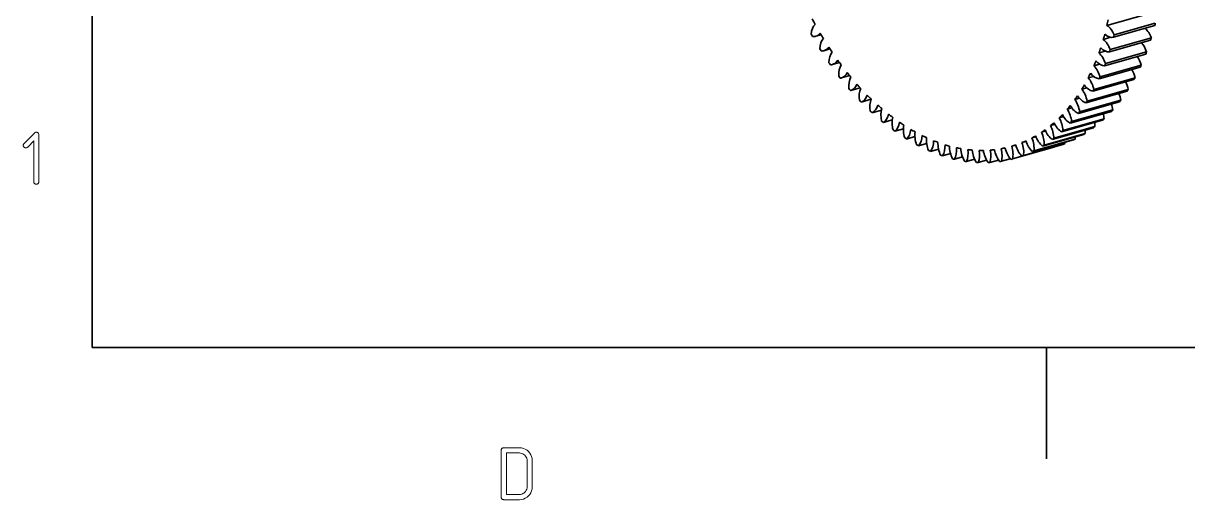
# Model space of a CAD drawing. Extents: x 0 to 297, y 0 to 210.
# Drawn here: x 5.3 to 83.8, y -0.2 to 31.8 of the extents above; entities that cross this region are included whole.
import ezdxf

# ---------------------------------------------------------------- set-up
doc = ezdxf.new("R2010")
doc.units = 0

msp = doc.modelspace()

# ---------------------------------------------------------------- linework, layer by layer
at = {"color": 7, "lineweight": 35}
for p, q in [((10, 200), (10, 10)), ((10, 10), (287, 10))]:
    msp.add_line(p, q, dxfattribs=at)
at = {"color": 7, "lineweight": 35, "ltscale": 0.072034}
for p, q in [((81.138, 32.487), (78.366, 31.701)), ((81.589, 31.682), (78.817, 30.895)), ((81.628, 31.84), (78.856, 31.053)), ((81.313, 30.702), (78.541, 29.915)), ((81.36, 30.853), (78.588, 30.067)), ((81.041, 29.911), (78.269, 29.125)), ((80.987, 29.767), (78.215, 28.981)), ((80.612, 28.882), (77.84, 28.095)), ((80.674, 29.018), (77.902, 28.231)), ((80.191, 28.05), (77.419, 27.263)), ((80.26, 28.177), (77.489, 27.39)), ((79.725, 27.274), (76.953, 26.487)), ((79.802, 27.392), (77.03, 26.605)), ((78.667, 25.906), (75.895, 25.119)), ((78.756, 26.004), (75.984, 25.218)), ((79.217, 26.558), (76.445, 25.772)), ((79.299, 26.667), (76.527, 25.88)), ((78.08, 25.32), (75.308, 24.533)), ((78.175, 25.408), (75.403, 24.621)), ((76.801, 24.356), (74.029, 23.569)), ((76.906, 24.421), (74.135, 23.635)), ((77.457, 24.802), (74.685, 24.016)), ((77.557, 24.879), (74.785, 24.093)), ((75.403, 23.683), (72.631, 22.896)), ((75.516, 23.725), (72.745, 22.938)), ((76.115, 23.982), (73.344, 23.195)), ((76.225, 24.036), (73.453, 23.249)), ((74.783, 23.489), (72.011, 22.703))]:
    msp.add_line(p, q, dxfattribs=at)
at = {"color": 7, "lineweight": 35, "ltscale": 0.009065}
msp.add_line((59.107, 31.067), (58.758, 30.968), dxfattribs=at)
at = {"color": 7, "lineweight": 35, "ltscale": 0.013262}
msp.add_line((78.632, 30.896), (78.121, 30.751), dxfattribs=at)
at = {"color": 7, "lineweight": 35, "ltscale": 0.010682}
msp.add_line((59.706, 30.109), (59.295, 29.993), dxfattribs=at)
at = {"color": 7, "lineweight": 35, "ltscale": 0.011249}
msp.add_line((78.261, 29.965), (77.829, 29.843), dxfattribs=at)
at = {"color": 7, "lineweight": 35, "ltscale": 0.01242}
msp.add_line((60.346, 29.192), (59.868, 29.056), dxfattribs=at)
at = {"color": 7, "lineweight": 35, "ltscale": 0.010066}
msp.add_line((77.876, 29.089), (77.489, 28.98), dxfattribs=at)
at = {"color": 7, "lineweight": 35, "ltscale": 0.014302}
msp.add_line((61.025, 28.32), (60.474, 28.164), dxfattribs=at)
at = {"color": 7, "lineweight": 35, "ltscale": 0.00925}
msp.add_line((77.46, 28.267), (77.105, 28.166), dxfattribs=at)
at = {"color": 7, "lineweight": 35, "ltscale": 0.01637}
msp.add_line((61.741, 27.498), (61.111, 27.319), dxfattribs=at)
at = {"color": 7, "lineweight": 35, "ltscale": 0.008648}
msp.add_line((77.009, 27.499), (76.677, 27.405), dxfattribs=at)
at = {"color": 7, "lineweight": 35, "ltscale": 0.017461}
msp.add_line((62.475, 26.724), (61.804, 26.533), dxfattribs=at)
at = {"color": 7, "lineweight": 35, "ltscale": 0.00819}
msp.add_line((76.522, 26.789), (76.207, 26.7), dxfattribs=at)
at = {"color": 7, "lineweight": 35, "ltscale": 0.016345}
msp.add_line((63.172, 25.993), (62.543, 25.814), dxfattribs=at)
at = {"color": 7, "lineweight": 35, "ltscale": 0.007836}
msp.add_line((76, 26.14), (75.698, 26.054), dxfattribs=at)
at = {"color": 7, "lineweight": 35, "ltscale": 0.015551}
msp.add_line((63.901, 25.328), (63.303, 25.158), dxfattribs=at)
at = {"color": 7, "lineweight": 35, "ltscale": 0.007564}
msp.add_line((75.443, 25.553), (75.152, 25.47), dxfattribs=at)
at = {"color": 7, "lineweight": 35, "ltscale": 0.014976}
msp.add_line((64.656, 24.731), (64.079, 24.567), dxfattribs=at)
at = {"color": 7, "lineweight": 35, "ltscale": 0.007204}
msp.add_line((74.234, 24.578), (73.957, 24.499), dxfattribs=at)
at = {"color": 7, "lineweight": 35, "ltscale": 0.007356}
msp.add_line((74.854, 25.032), (74.57, 24.951), dxfattribs=at)
at = {"color": 7, "lineweight": 35, "ltscale": 0.014568}
msp.add_line((65.43, 24.205), (64.869, 24.046), dxfattribs=at)
at = {"color": 7, "lineweight": 35, "ltscale": 0.014295}
msp.add_line((66.22, 23.751), (65.67, 23.595), dxfattribs=at)
at = {"color": 7, "lineweight": 35, "ltscale": 0.007026}
msp.add_line((72.22, 23.638), (71.949, 23.561), dxfattribs=at)
at = {"color": 7, "lineweight": 35, "ltscale": 0.007043}
msp.add_line((72.915, 23.879), (72.644, 23.802), dxfattribs=at)
at = {"color": 7, "lineweight": 35, "ltscale": 0.007101}
msp.add_line((73.587, 24.193), (73.314, 24.115), dxfattribs=at)
at = {"color": 7, "lineweight": 35, "ltscale": 0.01414}
msp.add_line((67.02, 23.371), (66.476, 23.216), dxfattribs=at)
at = {"color": 7, "lineweight": 35, "ltscale": 0.014093}
msp.add_line((67.828, 23.066), (67.286, 22.912), dxfattribs=at)
at = {"color": 7, "lineweight": 35, "ltscale": 0.014152}
msp.add_line((68.64, 22.839), (68.095, 22.684), dxfattribs=at)
at = {"color": 7, "lineweight": 35, "ltscale": 0.01432}
msp.add_line((69.452, 22.689), (68.901, 22.533), dxfattribs=at)
at = {"color": 7, "lineweight": 35, "ltscale": 0.014606}
msp.add_line((70.26, 22.618), (69.698, 22.459), dxfattribs=at)
at = {"color": 7, "lineweight": 35, "ltscale": 0.015032}
msp.add_line((71.063, 22.627), (70.485, 22.463), dxfattribs=at)
at = {"color": 7, "lineweight": 35, "ltscale": 0.015627}
msp.add_line((71.858, 22.715), (71.257, 22.544), dxfattribs=at)
at = {"color": 7, "lineweight": 35, "ltscale": 0.1875}
msp.add_line((74.3, 10), (74.3, 2.5), dxfattribs=at)
at = {"color": 255, "lineweight": 13}
for points in [[(5.401, 23.749), (5.392, 23.739), (5.383, 23.729), (5.375, 23.718), (5.368, 23.707), (5.362, 23.695), (5.357, 23.682), (5.353, 23.669), (5.35, 23.655), (5.348, 23.641), (5.348, 23.626), (5.35, 23.597), (5.356, 23.57), (5.367, 23.545), (5.381, 23.522), (5.399, 23.501), (5.419, 23.484), (5.443, 23.47), (5.468, 23.459), (5.495, 23.452), (5.524, 23.45), (5.538, 23.451), (5.553, 23.453), (5.567, 23.456), (5.581, 23.46), (5.595, 23.466), (5.608, 23.472), (5.62, 23.479), (5.631, 23.487), (5.642, 23.495), (5.651, 23.504), (6.048, 23.925), (6.048, 21.179), (6.05, 21.15), (6.056, 21.123), (6.067, 21.097), (6.081, 21.074), (6.099, 21.054), (6.119, 21.036), (6.143, 21.022), (6.168, 21.011), (6.195, 21.005), (6.224, 21.002), (6.253, 21.005), (6.28, 21.011), (6.305, 21.022), (6.328, 21.036), (6.349, 21.054), (6.366, 21.074), (6.38, 21.097), (6.391, 21.123), (6.398, 21.15), (6.4, 21.179), (6.4, 24.326), (6.398, 24.355), (6.391, 24.382), (6.38, 24.407), (6.366, 24.431), (6.349, 24.451), (6.328, 24.469), (6.305, 24.483), (6.28, 24.494), (6.253, 24.5), (6.224, 24.502), (6.209, 24.502), (6.195, 24.5), (6.181, 24.497), (6.168, 24.493), (6.155, 24.488), (6.143, 24.482), (6.132, 24.475), (6.121, 24.467), (6.111, 24.458), (6.101, 24.449)], [(37.548, -0.071), (37.55, -0.1), (37.556, -0.127), (37.567, -0.153), (37.581, -0.176), (37.599, -0.196), (37.619, -0.214), (37.643, -0.228), (37.668, -0.239), (37.695, -0.245), (37.724, -0.248), (38.776, -0.248), (38.917, -0.236), (39.051, -0.203), (39.176, -0.15), (39.29, -0.079), (39.392, 0.009), (39.479, 0.111), (39.55, 0.226), (39.603, 0.351), (39.636, 0.486), (39.648, 0.629), (39.648, 2.376), (39.636, 2.519), (39.603, 2.653), (39.55, 2.779), (39.479, 2.894), (39.392, 2.996), (39.29, 3.084), (39.176, 3.155), (39.051, 3.208), (38.917, 3.241), (38.776, 3.252), (37.724, 3.252), (37.695, 3.25), (37.668, 3.244), (37.643, 3.233), (37.619, 3.219), (37.599, 3.201), (37.581, 3.181), (37.567, 3.157), (37.556, 3.132), (37.55, 3.105), (37.548, 3.076)], [(38.776, 2.9), (38.861, 2.893), (38.942, 2.874), (39.017, 2.842), (39.085, 2.8), (39.146, 2.748), (39.199, 2.687), (39.241, 2.619), (39.273, 2.543), (39.293, 2.462), (39.3, 2.376), (39.3, 0.629), (39.293, 0.542), (39.273, 0.461), (39.241, 0.385), (39.199, 0.316), (39.146, 0.254), (39.085, 0.202), (39.017, 0.159), (38.942, 0.127), (38.861, 0.107), (38.776, 0.1), (37.9, 0.1), (37.9, 2.9)]]:
    msp.add_lwpolyline(points, close=True, dxfattribs=at)
at = {"color": 7, "lineweight": 35}
for centre, major_axis, start_param, end_param in [((59.264, 30.676), (0.341, -1.203), 3.440322, 4.164783), ((67.171, 40.234), (4.735, -16.685), 5.030606, 5.055934), ((67.171, 40.234), (4.735, -16.685), 0.863862, 0.88919), ((78.162, 30.618), (0.341, -1.203), 1.755012, 2.479474), ((80.636, 30.495), (0.341, -1.203), 1.688874, 2.353641), ((69.943, 41.02), (-4.965, 17.497), 3.979847, 3.990251), ((67.171, 40.234), (-4.965, 17.497), 1.929545, 1.939948), ((58.417, 32.171), (0.341, -1.203), 5.987895, 6.283111), ((58.417, 32.171), (0.341, -1.203), 6.283111, 6.712357), ((59.856, 29.763), (0.341, -1.203), 3.50646, 4.230922), ((67.171, 40.234), (4.735, -16.685), 5.096744, 5.122073), ((67.171, 40.234), (4.735, -16.685), 0.797723, 0.823051), ((77.864, 29.708), (0.341, -1.203), 1.688874, 2.413335), ((78.529, 32.11), (0.341, -1.203), 5.490624, 6.215086), ((67.171, 40.234), (-4.965, 17.497), 3.979847, 3.990251), ((69.943, 41.02), (-4.965, 17.497), 3.913708, 3.924112), ((67.171, 40.234), (-4.965, 17.497), 1.995683, 2.006087), ((58.954, 31.195), (0.341, -1.203), 6.054034, 6.283252), ((58.954, 31.195), (0.341, -1.203), 0.000067, 0.49531), ((67.171, 40.234), (4.735, -16.685), 5.162883, 5.188211), ((60.479, 28.896), (0.341, -1.203), 3.572599, 4.297061), ((67.171, 40.234), (4.735, -16.685), 0.731584, 0.756912), ((77.519, 28.844), (0.341, -1.203), 1.622735, 2.347196), ((78.306, 31.136), (0.341, -1.203), 5.424485, 6.148947), ((67.171, 40.234), (-4.965, 17.497), 3.913708, 3.924112), ((80.29, 29.631), (0.341, -1.203), 1.622735, 2.215787), ((69.943, 41.02), (-4.965, 17.497), 3.84757, 3.857973), ((67.171, 40.234), (-4.965, 17.497), 2.061822, 2.072226), ((59.527, 30.259), (0.341, -1.203), 6.120173, 6.283143), ((59.527, 30.259), (0.341, -1.203), 6.283143, 6.844634), ((67.171, 40.234), (4.735, -16.685), 5.229022, 5.25435), ((67.171, 40.234), (4.735, -16.685), 0.665445, 0.690774), ((78.034, 30.203), (0.341, -1.203), 5.358347, 6.082808), ((67.171, 40.234), (-4.965, 17.497), 3.84757, 3.857973), ((79.9, 28.816), (0.341, -1.203), 1.556596, 2.088004), ((61.132, 28.079), (0.341, -1.203), 3.638738, 4.3632), ((67.171, 40.234), (-4.965, 17.497), 2.127961, 2.138365), ((60.133, 29.366), (0.341, -1.203), 6.28316, 6.910773), ((67.171, 40.234), (4.735, -16.685), 5.295161, 5.320489), ((67.171, 40.234), (4.735, -16.685), 0.599307, 0.624635), ((77.714, 29.313), (0.341, -1.203), 5.292208, 6.016669), ((77.128, 28.03), (0.341, -1.203), 1.556596, 2.281058), ((79.466, 28.056), (0.341, -1.203), 1.490457, 1.966609), ((69.943, 41.02), (-4.965, 17.497), 3.781431, 3.791835), ((60.133, 29.366), (0.341, -1.203), 6.186311, 6.28316), ((61.812, 27.314), (0.341, -1.203), 3.704877, 4.429338), ((60.77, 28.521), (0.341, -1.203), 0.000082, 0.693727), ((67.171, 40.234), (4.735, -16.685), 5.3613, 5.386628), ((67.171, 40.234), (4.735, -16.685), 0.533168, 0.558496), ((77.348, 28.471), (0.341, -1.203), 5.226069, 5.950531), ((76.694, 27.269), (0.341, -1.203), 1.490457, 2.214919), ((67.171, 40.234), (-4.965, 17.497), 3.781431, 3.791835), ((78.99, 27.351), (0.341, -1.203), 1.424318, 1.84936), ((69.943, 41.02), (-4.965, 17.497), 3.715292, 3.725696), ((67.171, 40.234), (-4.965, 17.497), 2.1941, 2.204504), ((60.77, 28.521), (0.341, -1.203), 6.25245, 6.283267), ((62.514, 26.607), (0.341, -1.203), 3.771016, 4.495477), ((61.435, 27.727), (0.341, -1.203), 0.035404, 0.759865), ((67.171, 40.234), (4.735, -16.685), 5.427438, 5.452767), ((63.237, 25.958), (0.341, -1.203), 3.837154, 4.561616), ((67.171, 40.234), (4.735, -16.685), 0.467029, 0.492357), ((75.703, 25.921), (0.341, -1.203), 1.35818, 2.082641), ((76.938, 27.68), (0.341, -1.203), 5.15993, 5.884392), ((76.218, 26.565), (0.341, -1.203), 1.424318, 2.14878), ((67.171, 40.234), (-4.965, 17.497), 3.715292, 3.725696), ((78.475, 26.707), (0.341, -1.203), 1.35818, 1.734718), ((69.943, 41.02), (-4.965, 17.497), 3.649153, 3.659557), ((67.171, 40.234), (-4.965, 17.497), 2.260239, 2.270642), ((67.171, 40.234), (-4.965, 17.497), 2.326377, 2.336781), ((62.125, 26.988), (0.341, -1.203), 0.101543, 0.826004), ((67.171, 40.234), (4.735, -16.685), 5.493577, 5.518905), ((63.978, 25.373), (0.341, -1.203), 3.903293, 4.627755), ((67.171, 40.234), (4.735, -16.685), 0.40089, 0.426218), ((75.151, 25.339), (0.341, -1.203), 1.292041, 2.016503), ((76.485, 26.945), (0.341, -1.203), 5.093791, 5.818253), ((67.171, 40.234), (-4.965, 17.497), 3.649153, 3.659557), ((69.943, 41.02), (-4.965, 17.497), 3.516876, 3.527279), ((77.923, 26.125), (0.341, -1.203), 1.292041, 1.62142), ((69.943, 41.02), (-4.965, 17.497), 3.583014, 3.593418), ((67.171, 40.234), (-4.965, 17.497), 2.392516, 2.40292), ((62.838, 26.307), (0.341, -1.203), 0.167681, 0.892143), ((67.171, 40.234), (4.735, -16.685), 5.559716, 5.585044), ((64.732, 24.852), (0.341, -1.203), 3.969432, 4.693894), ((63.569, 25.687), (0.341, -1.203), 0.23382, 0.958282), ((67.171, 40.234), (4.735, -16.685), 5.625855, 5.651183), ((67.171, 40.234), (4.735, -16.685), 0.268613, 0.293941), ((75.459, 25.65), (0.341, -1.203), 4.961514, 5.685975), ((67.171, 40.234), (4.735, -16.685), 0.334751, 0.36008), ((74.563, 24.822), (0.341, -1.203), 1.225902, 1.950364), ((75.991, 26.267), (0.341, -1.203), 5.027653, 5.752114), ((67.171, 40.234), (-4.965, 17.497), 3.516876, 3.527279), ((67.171, 40.234), (-4.965, 17.497), 3.583014, 3.593418), ((76.715, 25.159), (0.341, -1.203), 1.159763, 1.395416), ((69.943, 41.02), (-4.965, 17.497), 3.450737, 3.461141), ((77.335, 25.609), (0.341, -1.203), 1.225902, 1.508724), ((67.171, 40.234), (-4.965, 17.497), 2.458655, 2.469059), ((65.497, 24.398), (0.341, -1.203), 4.035571, 4.760032), ((64.316, 25.13), (0.341, -1.203), 0.299959, 1.024421), ((67.171, 40.234), (4.735, -16.685), 5.691994, 5.717322), ((66.269, 24.014), (0.341, -1.203), 4.101709, 4.826171), ((67.171, 40.234), (4.735, -16.685), 0.202474, 0.227802), ((73.294, 23.993), (0.341, -1.203), 1.093624, 1.818086), ((74.89, 25.098), (0.341, -1.203), 4.895375, 5.619837), ((73.944, 24.373), (0.341, -1.203), 1.159763, 1.884225), ((67.171, 40.234), (-4.965, 17.497), 3.450737, 3.461141), ((69.943, 41.02), (-4.965, 17.497), 3.318459, 3.328863), ((76.066, 24.779), (0.341, -1.203), 1.093624, 1.28057), ((69.943, 41.02), (-4.965, 17.497), 3.384598, 3.395002), ((67.171, 40.234), (-4.965, 17.497), 2.524794, 2.535198), ((67.171, 40.234), (-4.965, 17.497), 2.590932, 2.601336), ((65.075, 24.639), (0.341, -1.203), 0.366098, 1.090559), ((67.171, 40.234), (4.735, -16.685), 5.758132, 5.783461), ((67.045, 23.701), (0.341, -1.203), 4.167848, 4.89231), ((65.844, 24.217), (0.341, -1.203), 0.432237, 1.156698), ((67.171, 40.234), (4.735, -16.685), 5.824271, 5.849599), ((67.822, 23.46), (0.341, -1.203), 4.233987, 4.958449), ((66.618, 23.864), (0.341, -1.203), 0.498375, 1.222837), ((67.171, 40.234), (4.735, -16.685), 5.89041, 5.915738), ((68.596, 23.292), (0.341, -1.203), 4.300126, 5.024588), ((67.171, 40.234), (4.735, -16.685), 0.004057, 0.029386), ((71.197, 23.284), (0.341, -1.203), 0.895208, 1.61967), ((72.993, 23.845), (0.341, -1.203), 4.696959, 5.42142), ((67.171, 40.234), (4.735, -16.685), 0.070196, 0.095524), ((71.918, 23.447), (0.341, -1.203), 0.961347, 1.685809), ((73.654, 24.193), (0.341, -1.203), 4.763097, 5.487559), ((67.171, 40.234), (4.735, -16.685), 0.136335, 0.161663), ((72.618, 23.684), (0.341, -1.203), 1.027486, 1.751947), ((74.288, 24.611), (0.341, -1.203), 4.829236, 5.553698), ((67.171, 40.234), (-4.965, 17.497), 3.318459, 3.328863), ((67.171, 40.234), (-4.965, 17.497), 3.384598, 3.395002), ((69.943, 41.02), (-4.965, 17.497), 3.186182, 3.196586), ((74.69, 24.234), (0.341, -1.203), 0.961347, 1.04106), ((69.943, 41.02), (-4.965, 17.497), 3.25232, 3.262724), ((75.39, 24.471), (0.341, -1.203), 1.027486, 1.162981), ((67.171, 40.234), (-4.965, 17.497), 2.657071, 2.667475), ((67.171, 40.234), (-4.965, 17.497), 2.72321, 2.733614), ((67.395, 23.583), (0.341, -1.203), 0.564514, 1.288976), ((67.171, 40.234), (4.735, -16.685), 5.956549, 5.981877), ((69.364, 23.199), (0.341, -1.203), 4.366265, 5.090726), ((68.171, 23.375), (0.341, -1.203), 0.630653, 1.355115), ((67.171, 40.234), (4.735, -16.685), 6.022688, 6.048016), ((70.122, 23.18), (0.341, -1.203), 4.432403, 5.156865), ((68.943, 23.241), (0.341, -1.203), 0.696792, 1.421253), ((67.171, 40.234), (4.735, -16.685), 6.088826, 6.114155), ((70.867, 23.235), (0.341, -1.203), 4.498542, 5.223004), ((69.706, 23.181), (0.341, -1.203), 0.76293, 1.487392), ((67.171, 40.234), (4.735, -16.685), 6.154965, 6.180293), ((71.596, 23.365), (0.341, -1.203), 4.564681, 5.289143), ((67.171, 40.234), (4.735, -16.685), 6.221104, 6.246432), ((70.459, 23.195), (0.341, -1.203), 0.829069, 1.553531), ((72.305, 23.568), (0.341, -1.203), 4.63082, 5.355281), ((67.171, 40.234), (-4.965, 17.497), 3.186182, 3.196586), ((67.171, 40.234), (-4.965, 17.497), 3.25232, 3.262724), ((73.969, 24.071), (0.341, -1.203), 0.895208, 0.912464), ((67.171, 40.234), (-4.965, 17.497), 2.789349, 2.799753), ((67.171, 40.234), (-4.965, 17.497), 2.855488, 2.865892), ((67.171, 40.234), (-4.965, 17.497), 2.921626, 2.93203), ((67.171, 40.234), (-4.965, 17.497), 2.987765, 2.998169), ((67.171, 40.234), (-4.965, 17.497), 3.053904, 3.064308), ((67.171, 40.234), (-4.965, 17.497), 3.120043, 3.130447)]:
    msp.add_ellipse(centre, major_axis=major_axis, ratio=0.640015, start_param=start_param, end_param=end_param, dxfattribs=at)

doc.saveas('drawing.dxf')
